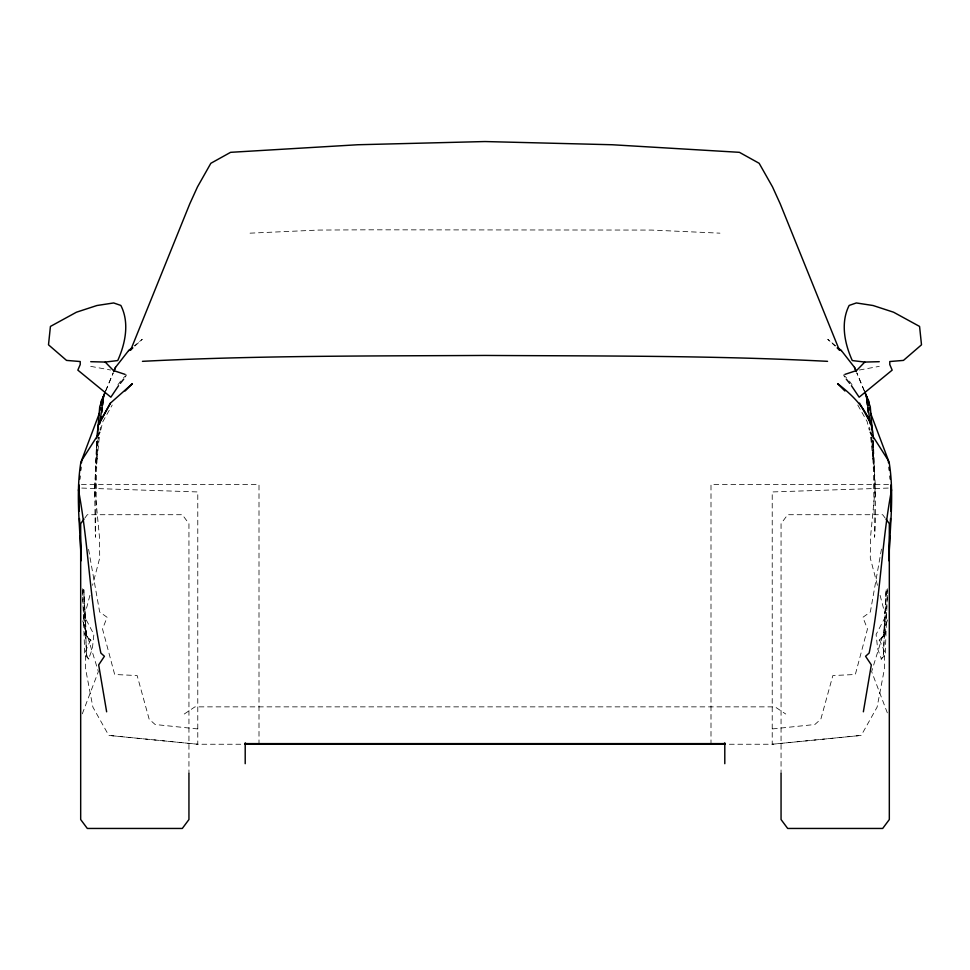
<?xml version="1.0" encoding="UTF-8"?>
<svg xmlns="http://www.w3.org/2000/svg" width="970" height="970" viewBox="0 0 970 970"><rect width="100%" height="100%" fill="white"/><g stroke="black" fill="none" stroke-linecap="round" stroke-linejoin="round"><path stroke-width="0.73" stroke-dasharray="4.85 3.64" d="M873.4 441.508C873.57 473.445 877.074 505.224 874.613 537.234L873.303 466.703L871.739 437.155M96.648 441.592L94.745 496.191L95.387 537.234L96.697 466.703L98.261 437.155M94.745 496.191L96.6 441.508M97.352 440.562L94.624 486.37L99.51 537.501L99.704 558.077L92.538 585.31M887.562 588.741L885.234 654.98L881.075 659.139L883.44 654.98L886.253 589.699L883.634 635.956L878.99 640.406L885.295 633.713L887.586 590.487M886.253 589.699L883.44 654.98L881.451 659.139L877.644 648.748L876.116 634.441L885.149 617.223L883.634 635.956L885.295 633.713L879.632 640.406L884.543 651.367L884.543 668.306L877.11 707.118L861.239 735.405L772.217 744.245L725.936 744.245M99.279 437.518L96.539 464.109L96.454 447.267L97.461 439.968M100.043 430.134L100.346 427.188M881.475 549.093L870.345 611.985L862.888 617.308L867.471 628.996L855.334 674.489L832.854 675.556L820.838 719.182L814.848 724.517L772.217 728.943M96.454 447.267L98.94 437.276M100.722 430.134L102.868 421.562L112.217 405.024M82.414 590.487L84.705 633.713L91.01 640.406L86.366 635.956L83.747 589.699L84.851 617.223L93.884 634.441L92.356 648.748L88.549 659.139L86.56 654.98L84.996 613.974L89.907 595.35M887.55 619.891L871.642 671.592L887.708 713.835M82.292 713.835L98.358 671.592L82.45 619.891M105.827 390.68L113.235 372.844L105.609 390.91M125.445 377.003L126.452 374.844M117.94 384.775L120.607 381.125M84.826 518.065L87.312 514.718L182.311 514.718L188.944 523.642L188.944 773.296M123.481 377.888L125.457 375.851M134.951 345.999L142.263 339.294L134.297 345.89M184.251 714.029L194.958 706.863L775.042 706.863L785.748 714.029M859.384 370.019L879.269 366.357M250.054 233.164L318.39 230.072L367.048 229.817L651.61 230.072L719.946 233.164M888.229 488.068L772.217 491.948L772.217 744.245L861.239 735.405M81.444 484.454L259.002 484.454L259.002 744.245M888.556 484.454L710.998 484.454L710.998 744.245M82.438 588.741L84.766 654.98L88.925 659.139L86.56 654.98L84.851 617.223L86.366 635.956L84.705 633.713L90.368 640.406L85.457 651.367L85.457 668.306L92.89 707.118L108.761 735.405L197.783 744.245L244.064 744.245M81.771 488.068L197.783 491.948L197.783 744.245L108.761 735.405M197.783 728.943L155.151 724.517L149.162 719.182L137.146 675.556L114.666 674.489L102.529 628.996L107.112 617.308L99.655 611.985L88.525 549.093M90.731 366.357L110.616 370.019M835.703 345.89L827.737 339.294L835.049 345.999M844.543 375.851L846.519 377.888M885.173 518.065L882.688 514.718L787.688 514.718L781.056 523.642L781.056 773.296M849.393 381.125L852.06 384.775M857.783 405.024L867.131 421.562L869.278 430.134M843.548 374.844L844.555 377.003M864.391 390.91L856.825 372.904L864.173 390.68M877.462 585.31L870.296 558.077L870.49 537.501L875.376 486.37L872.539 439.968M880.093 595.35L885.004 613.974M871.06 437.276L873.546 447.267M869.653 427.188L869.957 430.134M870.72 437.518L873.461 464.109L872.648 440.562M83.747 589.699L84.996 613.974M875.255 496.191L873.327 438.622"/><path stroke-width="1.45" d="M888.993 560.818L889.684 535.937M97.655 431.735L99.728 406.672L105.027 392.292M889.041 554.585C890.314 523.618 894.182 492.42 889.029 461.587L870.296 432.22L872.115 436.063M889.939 528.638L890.545 518.526M890.981 511.299L890.921 485M96.673 438.622L98.249 425.296L101.171 419.78L101.413 416.845M101.874 412.42L102.335 407.982M102.638 405.036L103.547 396.172L105.257 392.05M79.079 485L79.019 511.299M79.722 479.083L80.037 476.124M80.68 470.207L81.007 467.249M81.48 462.823L81.807 459.865L99.474 412.99M101.062 404.999L101.535 400.598L103.547 396.172L99.692 423.914M99.934 410.237L100.383 407.485M100.844 404.732L101.535 400.598M863.361 711.81L871.327 664.899L865.579 656.29L869.132 653.065C880.53 599.193 881.306 543.83 891.576 489.814M115.503 367.363L113.805 371.474L115.503 367.363L128.598 350.594L130.768 349.83L189.732 203.942L197.48 186.907L210.842 163.299L230.593 152.326L357.797 144.748L485 141.547L612.203 144.748L739.407 152.326L759.158 163.299L772.52 186.907L780.268 203.942L839.232 349.83L841.402 350.594L854.497 367.363L856.243 371.522L854.497 367.363M97.885 436.063L99.704 432.22L80.971 461.587C75.818 492.42 79.685 523.618 80.959 554.585M98.249 425.296L110.447 403.096L132.369 383.683L125.094 390.995M101.171 419.78L110.447 403.096M118.57 385.684L110.859 397.191L77.843 370.128L80.219 364.55L80.219 361.531L66.542 360.404L48.5 344.811L50.428 326.429L76.436 312.207L96.939 305.514L113.66 302.955L120.838 305.429C129.689 322.707 125.336 343.695 117.722 360.561L105.209 362.065L90.731 361.689M83.99 519.18L80.68 523.642L80.68 819.541L87.312 828.453L182.311 828.453L188.944 819.541L188.944 773.296M120.292 383.344L123.724 379.124M879.269 361.689L864.791 362.065L856.546 370.54L844.846 374.408M130.768 349.83L132.866 347.915M128.598 350.594L132.017 347.769M142.445 361.337C256.504 355.432 370.819 356.111 485 355.444C599.181 356.111 713.496 355.432 827.555 361.337M710.998 744.245L724.796 743.614L245.204 743.614L259.002 744.245M244.646 744.245L725.354 744.245M864.791 362.065L852.278 360.561C844.664 343.695 840.311 322.707 849.162 305.429L856.34 302.955L873.061 305.514L893.564 312.207L919.572 326.429L921.5 344.811L903.458 360.404L889.781 361.531L889.781 364.55L892.157 370.128L859.141 397.191L851.43 385.684M125.154 374.408L113.454 370.54L105.209 362.065M837.983 347.769L841.402 350.594M873.327 438.622C873.048 415.233 855.116 397.021 837.631 383.683L844.906 390.995M837.134 347.915L839.232 349.83M846.276 379.124L849.708 383.344M886.01 519.18L889.32 523.642L889.32 819.541L882.688 828.453L787.688 828.453L781.056 819.541L781.056 773.296M859.553 403.096L871.751 425.296M872.345 431.735L870.272 406.672L864.743 392.05M864.973 392.292L868.465 400.598L869.156 404.732M78.425 489.814C88.694 543.83 89.47 599.193 100.868 653.065L104.421 656.29L98.673 664.899L106.639 711.81M869.617 407.485L870.066 410.237M870.526 412.99L888.193 459.865L888.52 462.823M870.308 423.914L866.452 396.172L867.362 405.036M888.993 467.249L889.32 470.207M889.963 476.124L890.278 479.083M868.465 400.598L868.938 404.999M867.665 407.982L868.126 412.42M868.587 416.845L868.89 419.804M79.455 518.526L80.061 528.638M80.316 535.937L81.007 560.818M724.796 742.862L724.796 763.693M245.204 742.862L245.204 763.693"/></g></svg>
